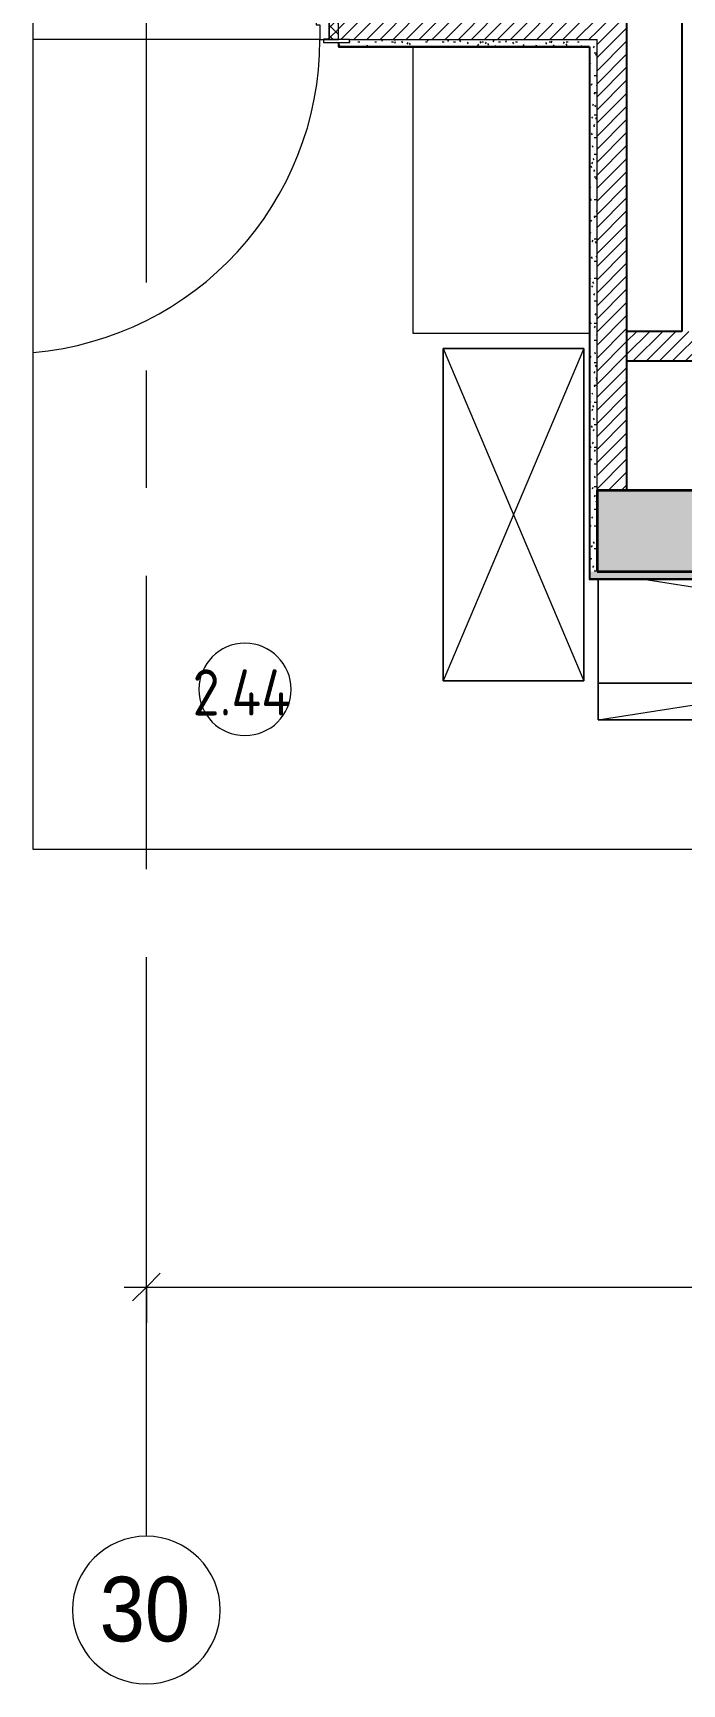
# Model space of a CAD drawing. Header units: millimetres. Extents: x 39815 to 261742, y -8553 to 29000.
# Drawn here: x 95799 to 97555, y 2169 to 6638 of the extents above; entities that cross this region are included whole.
import ezdxf

# ---------------------------------------------------------------- set-up
doc = ezdxf.new("R2010")
doc.units = ezdxf.units.MM
doc.linetypes.add('Осевая', pattern=[1587.5, 317.5, -238.125, 793.75, -238.125])
for name, color, linetype, lineweight in [('A-ANNO-DIMS', 7, 'Continuous', 9), ('A-ANNO-DIMS-50', 7, 'Continuous', 9), ('A-AREA-IDEN', 7, 'Continuous', 9), ('A-DETL-GENF', 7, 'Continuous', 9), ('A-DOOR', 7, 'Continuous', 9), ('A-DOOR-FRAM', 7, 'Continuous', 15), ('A-DOOR-FRAM-1', 7, 'Continuous', 9), ('A-WALL-2', 7, 'Continuous', 9), ('I-FURN', 7, 'Continuous', 9), ('I-WALL', 7, 'Continuous', 9), ('Оси', 7, 'Continuous', 9), ('Оси-1', 7, 'Continuous', 20), ('Оси-2', 7, 'Осевая', 9)]:
    doc.layers.add(name, color=color, linetype=linetype, lineweight=lineweight)
for name, color, linetype, lineweight, true_color in [('A-WALL-1', 7, 'Continuous', 25, 0x3c3c3c), ('A-WALL-3', 7, 'Continuous', 35, 0x3c3c3c), ('A-WALL-FNSH-1', 7, 'Continuous', 15, 0x3c3c3c)]:
    doc.layers.add(name, color=color, linetype=linetype, lineweight=lineweight, true_color=true_color)
doc.styles.add('Arial', font='arial.ttf', dxfattribs={"width": 0.9, "height": 175})
doc.styles.add('GOST Common_2', font='GOST_Common.ttf', dxfattribs={"width": 0.9, "height": 125})
doc.styles.add('ISOCPEUR', font='isocpeur.ttf', dxfattribs={"width": 0.9, "height": 125})
doc.dimstyles.new('ISO-2_5_0_9К_БОЛЬШОЙ', dxfattribs={"dimscale": 304.8, "dimtxt": 124.497647, "dimasz": 0.246063, "dimexe": 0.19685, "dimexo": 0.492126, "dimgap": 0, "dimtad": 1, "dimdec": 0, "dimrnd": 10, "dimzin": 0, "dimdsep": 46, "dimtxsty": 'ISOCPEUR', "dimblk1": 'OBLIQUE', "dimblk2": 'OBLIQUE', "dimsah": 1, "dimcen": 0.09, "dimdle": 0.19685, "dimazin": 0, "dimtfac": 1, "dimtdec": 4, "dimtix": 1, "dimtmove": 0, "dimatfit": 3, "dimfxl": 1, "dimtvp": 1, "dimtolj": 1, "dimtzin": 0, "dimarcsym": 2})
pattern_1 = [(45, (-14604.555, 0), (-17.6776695, 17.6776695), [])]
pattern_2 = [(0, (-14604.555, 0), (60.96, 15.24), [5.029, -40.691, 5.029, -40.691, -243.84]), (0, (-14604.555, 0), (60.96, 15.24), [-91.44, 5.029, -86.411, 5.029, -40.691, -106.68]), (0, (-14604.555, 0), (60.96, 15.24), [-228.6, 5.029, -25.451, 5.029, -71.171]), (120, (-14581.695, 7.62), (-43.6782272, 45.1729086), [5.029, -40.691, 5.029, -40.691, -243.84]), (120, (-14581.695, 7.62), (-43.6782272, 45.1729086), [-91.44, 5.029, -86.411, 5.029, -40.691, -106.68]), (120, (-14581.695, 7.62), (-43.6782272, 45.1729086), [-228.6, 5.029, -25.451, 5.029, -71.171]), (240, (-14574.075, 38.1), (-17.2817728, -60.4129086), [5.029, -40.691, 5.029, -40.691, -243.84]), (240, (-14574.075, 38.1), (-17.2817728, -60.4129086), [-91.44, 5.029, -86.411, 5.029, -40.691, -106.68]), (240, (-14574.075, 38.1), (-17.2817728, -60.4129086), [-228.6, 5.029, -25.451, 5.029, -71.171])]

# ---------------------------------------------------------------- blocks, each defined once
blk = doc.blocks.new('110_Дверь_СКБ_1Ст_Внутренняя1 - Д-8 950x2100h_охрана-32224770-Фрагмент 2_11')
at = {"layer": 'A-DOOR-FRAM-1'}
h = blk.add_hatch(dxfattribs=at)
h.set_pattern_fill('FP_19', color=256, style=0, pattern_type=2)
h.set_pattern_definition([(45, (-296.384, 104.685), (-14.1421, 14.1421), []), (135, (-296.384, 104.685), (-14.1421, -14.1421), [])])
h.paths.add_polyline_path([(-461.9, 40), (-462.5, 40), (-462.5, -40), (-437.5, -40), (-437.5, 40)])
at = {"layer": 'A-DOOR'}
blk.add_arc((437.5, 40), 850, 94.9469, 180, dxfattribs=at)
at = {"layer": 'A-DOOR-FRAM'}
for p, q in [((-422.5, 48), (-492.5, 48)), ((-492.5, 48), (-492.5, 40)), ((-422.5, 40), (-422.5, 48)), ((-492.5, 40), (-422.5, 40)), ((-437.5, 40), (-462.5, 40)), ((-462.5, 40), (-462.5, -40)), ((-412.5, 40), (-437.5, 40)), ((-437.5, 40), (-437.5, -40)), ((-437.5, -40), (-437.5, 40)), ((-422.5, 40), (-437.5, 40)), ((-437.5, 40), (-437.5, 39)), ((-437.5, 39), (-422.5, 39)), ((-422.5, 39), (-422.5, 40)), ((-412.5, 0), (-412.5, 40)), ((-402.5, 0), (-412.5, 0)), ((-402.5, -40), (-402.5, 0)), ((-422.5, -40), (-492.5, -40)), ((-492.5, -40), (-492.5, -48)), ((-462.5, -40), (-437.5, -40)), ((-422.5, -39), (-437.5, -39)), ((-437.5, -39), (-437.5, -40)), ((-437.5, -40), (-402.5, -40)), ((-437.5, -40), (-422.5, -40)), ((-422.5, -40), (-422.5, -39)), ((-422.5, -48), (-422.5, -40)), ((-492.5, -48), (-422.5, -48))]:
    blk.add_line(p, q, dxfattribs=at)
blk = doc.blocks.new('Шкаф параметрический - 1_268-V71-Фрагмент 2_11')
at = {"layer": 'I-FURN'}
for p, q in [((0, 0), (900, 380)), ((0, 380), (900, 0)), ((900, 380), (0, 380)), ((0, 380), (0, 0)), ((0, 0), (0, 380)), ((0, 380), (900, 380)), ((900, 0), (900, 380)), ((900, 380), (900, 0)), ((0, 0), (900, 0)), ((900, 0), (0, 0))]:
    blk.add_line(p, q, dxfattribs=at)
blk = doc.blocks.new('Стол базовый прямоугольный - 1_190-25588265-Фрагмент 2_11')
at = {"layer": 'I-FURN'}
for p, q in [((385, 250), (-390, 250)), ((-390, 250), (-390, -229))]:
    blk.add_line(p, q, dxfattribs=at)
blk = doc.blocks.new('Шкаф параметрический - 1_33-25588469-Фрагмент 2_11')
at = {"layer": 'I-FURN'}
for p, q in [((0, 381.6), (0, 100)), ((0, 100), (0, 381.6)), ((117.3, 381.6), (1912.5, 100)), ((637.5, 100), (2432.7, 381.6)), ((2550, 100), (2550, 381.6)), ((2550, 381.6), (2550, 100)), ((0, 0), (637.5, 100)), ((0, 100), (0, 0)), ((0, 0), (0, 100)), ((1912.5, 100), (2550, 0)), ((2550, 0), (2550, 100)), ((2550, 100), (2550, 0)), ((0, 0), (2550, 0)), ((2550, 0), (0, 0))]:
    blk.add_line(p, q, dxfattribs=at)
blk = doc.blocks.new('DET_L_Линия разрыва - М100-30991473-Фрагмент 2_11')
at = {"layer": 'A-DETL-GENF'}
blk.add_line((7156.5, 0), (3878.2, 0), dxfattribs=at)
blk = doc.blocks.new('DET_L_Линия разрыва - М100-30911543-Фрагмент 2_11')
at = {"layer": 'A-DETL-GENF'}
blk.add_line((4983.9, 0), (9367.7, 0), dxfattribs=at)
blk = doc.blocks.new('Ось сетки - D8-29747960-Фрагмент 2_11')
at = {"layer": 'Оси-1'}
for start, end in [(360, 180), (180, 360)]:
    blk.add_arc((0, 0), 4, start, end, dxfattribs=at)
blk = doc.blocks.new('DIMBLOCK54-Фрагмент 2_11')
at = {"layer": 'A-ANNO-DIMS-50'}
for p, q in [((96105.4, 3146.7), (96105.4, 3303.7)), ((101355.4, 3146.7), (101355.4, 3303.7)), ((96045.4, 3243.7), (101415.4, 3243.7)), ((96105.4, 3243.7), (96105.4, 3146.7)), ((101355.4, 3243.7), (101355.4, 3146.7))]:
    blk.add_line(p, q, dxfattribs=at)
at = {"layer": 'A-ANNO-DIMS-50', "lineweight": 20}
for p, q in [((96105.4, 3243.7), (96142.9, 3281.2)), ((101355.4, 3243.7), (101392.9, 3281.2)), ((96105.4, 3243.7), (96067.9, 3206.2)), ((101355.4, 3243.7), (101317.9, 3206.2))]:
    blk.add_line(p, q, dxfattribs=at)
at = {"layer": 'A-ANNO-DIMS-50', "color": 0, "insert": (98572.4, 3407), "char_height": 125, "width": 379.239, "attachment_point": 1, "line_spacing_factor": 1.149209, "style": 'ISOCPEUR'}
blk.add_mtext('5250', dxfattribs=at)
blk = doc.blocks.new('_Oblique')
at = {"color": 0, "linetype": 'ByBlock', "lineweight": -2}
blk.add_line((-0.5, -0.5), (0.5, 0.5), dxfattribs=at)
blk = doc.blocks.new('Марка_Помещения - Номер-25198446-Фрагмент 2_11')
at = {"layer": 'A-AREA-IDEN'}
for start, end in [(360, 180), (180, 360)]:
    blk.add_arc((0, 0), 2.5, start, end, dxfattribs=at)

msp = doc.modelspace()

# ---------------------------------------------------------------- hatches: boundary and pattern name
at = {"layer": 'I-WALL'}
h = msp.add_hatch(dxfattribs=at)
h.set_pattern_fill('FP_1', color=256, style=0, pattern_type=2)
h.set_pattern_definition(pattern_1)
h.paths.add_polyline_path([(97405.4, 5400), (97405.4, 10380), (97325.4, 10380), (97325.4, 5400)])
h = msp.add_hatch(dxfattribs=at)
h.set_pattern_fill('FP_1', color=256, style=0, pattern_type=2)
h.set_pattern_definition(pattern_1)
h.paths.add_polyline_path([(97271.6, 6620), (97325.4, 6620), (97325.4, 6700), (96625.4, 6700), (96625.4, 6620), (96948.2, 6620)])
h = msp.add_hatch(dxfattribs=at)
h.set_pattern_fill('FP_9', color=256, style=0, pattern_type=2)
h.set_pattern_definition(pattern_2)
h.paths.add_polyline_path([(97325.4, 6600), (97325.4, 6620), (96655.4, 6620), (96655.4, 6612), (96625.4, 6612), (96625.4, 6600), (97305.4, 6600)])
h = msp.add_hatch(dxfattribs=at)
h.set_pattern_fill('FP_9', color=256, style=0, pattern_type=2)
h.set_pattern_definition(pattern_2)
h.paths.add_polyline_path([(97325.4, 5180), (97325.4, 6600), (97305.4, 6600), (97305.4, 5180)])
h = msp.add_hatch(dxfattribs=at)
h.set_pattern_fill('FP_1', color=256, style=0, pattern_type=2)
h.set_pattern_definition(pattern_1)
h.paths.add_polyline_path([(98241.6, 5750), (98375.4, 5750), (98375.4, 5830), (97405.4, 5830), (97405.4, 5750), (97918.3, 5750)])
h = msp.add_hatch(dxfattribs=at)
h.set_pattern_fill('FP_3', color=256, style=0, pattern_type=2)
h.set_pattern_definition([(45, (-14604.555, 0), (-28.51196, 28.51196), []), (45, (-14576.043, 0), (-28.51196, 28.51196), [50.403, -10.081, 1.676, -8.404])])
h.paths.add_polyline_path([(104725.4, 5180), (104725.4, 5400), (103825.4, 5400), (103825.4, 5180), (104685.4, 5180)])
h.paths.add_polyline_path([(102745.4, 5180), (102775.4, 5180), (102775.4, 5400), (97325.4, 5400), (97325.4, 5180), (101798.4, 5180)])
h = msp.add_hatch(dxfattribs=at)
h.set_pattern_fill('FP_9', color=256, style=0, pattern_type=2)
h.set_pattern_definition(pattern_2)
h.paths.add_polyline_path([(104385.2, 5160), (104725.4, 5160), (104725.4, 5180), (103855.4, 5180), (103855.4, 5172), (103825.4, 5172), (103825.4, 5160), (103855.4, 5160)])
h.paths.add_polyline_path([(102775.4, 5160), (102775.4, 5172), (102745.4, 5172), (102745.4, 5180), (97305.4, 5180), (97305.4, 5160), (101798.4, 5160)])

# ---------------------------------------------------------------- linework, layer by layer
at = {"layer": 'A-WALL-1'}
for p, q in [((97405.4, 8060), (97405.4, 5400)), ((97555.4, 7980), (97555.4, 5830)), ((96625.4, 6612), (96625.4, 6600)), ((97305.4, 6600), (96625.4, 6600)), ((97305.4, 6600), (97305.4, 5160)), ((97555.4, 5830), (97405.4, 5830)), ((97405.4, 5750), (98375.4, 5750)), ((97305.4, 5160), (102775.4, 5160))]:
    msp.add_line(p, q, dxfattribs=at)
at = {"layer": 'A-WALL-2'}
for p in [(96655.4, 6620), (97325.4, 5400)]:
    msp.add_line(p, (97325.4, 6620), dxfattribs=at)
at = {"layer": 'A-WALL-3'}
for p, q in [((97325.4, 5400), (97325.4, 5180)), ((97325.4, 5400), (102745.4, 5400)), ((97325.4, 5180), (102745.4, 5180))]:
    msp.add_line(p, q, dxfattribs=at)
at = {"layer": 'A-WALL-FNSH-1'}
for p, q in [((96625.4, 6600), (96625.4, 6599)), ((96625.4, 6599), (97304.4, 6599)), ((97304.4, 6599), (97304.4, 5159)), ((97304.4, 5159), (102775.4, 5159))]:
    msp.add_line(p, q, dxfattribs=at)
at = {"layer": 'I-FURN'}
for p, q in [((97328.8, 5160), (97328.8, 4878.4)), ((97328.8, 4878.4), (97328.8, 5160)), ((97328.8, 4878.4), (98178.8, 4878.4)), ((98178.8, 4878.4), (97328.8, 4878.4))]:
    msp.add_line(p, q, dxfattribs=at)
at = {"layer": 'I-WALL'}
msp.add_line((96575.4, 6620), (95798.6, 6620), dxfattribs=at)
at = {"layer": 'Оси'}
msp.add_line((96105.4, 2569.3), (96105.4, 3819.3), dxfattribs=at)
at = {"layer": 'Оси-2'}
msp.add_line((96105.4, 3819.3), (96105.4, 10254.2), dxfattribs=at)

# ---------------------------------------------------------------- block references
at = {"layer": 'A-AREA-IDEN', "xscale": 49.99999999999998, "yscale": 49.99999999999998, "zscale": 49.99999999999998}
msp.add_blockref('Марка_Помещения - Номер-25198446-Фрагмент 2_11', (96372.4, 4861.2), dxfattribs=at)
at = {"layer": 'A-DETL-GENF'}
for name, p, rotation in [('DET_L_Линия разрыва - М100-30991473-Фрагмент 2_11', (95798.6, 11584.2), 270.0000000000001), ('DET_L_Линия разрыва - М100-30911543-Фрагмент 2_11', (105166.3, 4427.8), 180)]:
    msp.add_blockref(name, p, dxfattribs=dict(at, rotation=rotation))
at = {"layer": 'A-DOOR', "rotation": 180}
msp.add_blockref('110_Дверь_СКБ_1Ст_Внутренняя1 - Д-8 950x2100h_охрана-32224770-Фрагмент 2_11', (96162.9, 6660), dxfattribs=at)
at = {"layer": 'I-FURN'}
for name, p, rotation in [('Стол базовый прямоугольный - 1_190-25588265-Фрагмент 2_11', (97076.4, 6215), 90), ('Шкаф параметрический - 1_268-V71-Фрагмент 2_11', (96909.3, 5784.2), 269.9999999999994)]:
    msp.add_blockref(name, p, dxfattribs=dict(at, rotation=rotation))
msp.add_blockref('Шкаф параметрический - 1_33-25588469-Фрагмент 2_11', (97328.8, 4778.4), dxfattribs=at)
at = {"layer": 'Оси-1', "xscale": 49.99999999999998, "yscale": 49.99999999999998, "zscale": 49.99999999999998}
msp.add_blockref('Ось сетки - D8-29747960-Фрагмент 2_11', (96105.4, 2369.3), dxfattribs=at)

# ---------------------------------------------------------------- texts
at = {"layer": 'A-AREA-IDEN', "insert": (96230.6, 4915.5), "char_height": 125, "width": 353.544, "attachment_point": 1, "style": 'GOST Common_2'}
msp.add_mtext('2.44', dxfattribs=at)
at = {"layer": 'Оси', "insert": (95979.1, 2459.6), "char_height": 175, "width": 303.038, "attachment_point": 1, "style": 'Arial'}
msp.add_mtext('30', dxfattribs=at)

# ---------------------------------------------------------------- dimensions: what is measured, and where the dimension line sits
at = {"layer": 'A-ANNO-DIMS'}
dim = msp.add_linear_dim(base=(101355.4, 3243.7), p1=(96105.4, 3296.7), p2=(101355.4, 3296.7), dimstyle='ISO-2_5_0_9К_БОЛЬШОЙ', override={"dimpost": '<>', "dimfxl": 5250}, dxfattribs=at)
dim.commit()
dim.dimension.update_dxf_attribs({"geometry": 'DIMBLOCK54-Фрагмент 2_11', "text_midpoint": (98730.4, 3306.2)})

doc.saveas('drawing.dxf')
